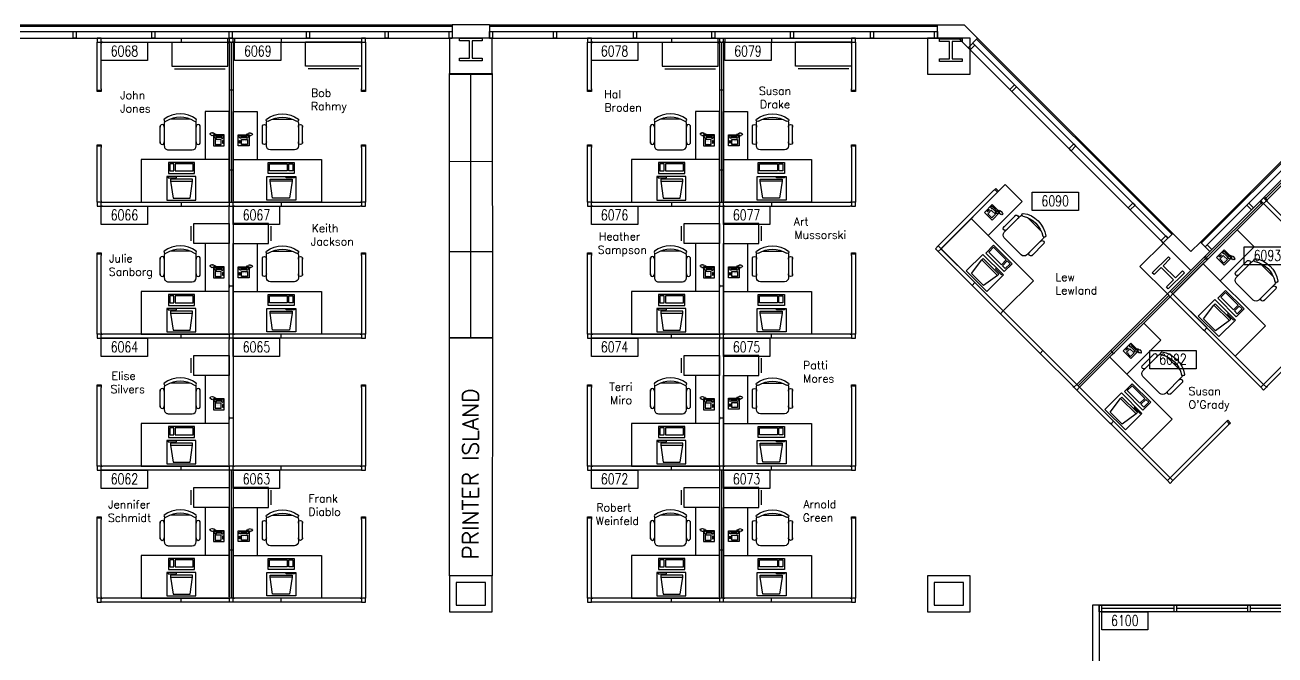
# Model space of a CAD drawing. Extents: x 843 to 3431, y 843 to 3384.
# Drawn here: x 1970 to 2907, y 2911 to 3384 of the extents above; entities that cross this region are included whole.
import ezdxf
from ezdxf.enums import TextEntityAlignment as Align

# ---------------------------------------------------------------- set-up
doc = ezdxf.new("R2010")
doc.units = 0
doc.layers.get('0').update_dxf_attribs({"linetype": 'CONTINUOUS'})
for name, color, linetype in [('CHAIRS', 4, 'CONTINUOUS'), ('CPU', 6, 'CONTINUOUS'), ('E-B-FURR', 6, 'CONTINUOUS'), ('E-B-GLAZ', 8, 'CONTINUOUS'), ('E-B-MULL', 8, 'CONTINUOUS'), ('E-B-SHEL', 2, 'CONTINUOUS'), ('E-C-HEAD', 5, 'CONTINUOUS'), ('E-S-COLM', 8, 'CONTINUOUS'), ('FILE_CABINETS', 1, 'CONTINUOUS'), ('FURNITURE', 3, 'CONTINUOUS'), ('PANELS_201', 6, 'CONTINUOUS'), ('PHONES', 4, 'CONTINUOUS'), ('PRINTER_ISLAND', 7, 'CONTINUOUS'), ('RMNUM', 40, 'CONTINUOUS')]:
    doc.layers.add(name, color=color, linetype=linetype)
doc.styles.add('ARCHITXT', font='simplex.shx')
doc.styles.add('ROMANS', font='romans', dxfattribs={"width": 0.75, "height": 8})

# ---------------------------------------------------------------- blocks, each defined once
blk = doc.blocks.new('RMNUM')
at = {"layer": 'RMNUM'}
blk.add_lwpolyline([(-16.33354, 6.674702), (18.388073, 6.674702), (18.388073, -6.982766), (-16.33354, -6.982766), (-16.33354, 6.674702)], dxfattribs=at)
at = {"layer": 'RMNUM', "style": 'ROMANS', "width": 0.75}
blk.add_attdef('NUMBER', text='', height=8, dxfattribs=at).set_placement((1.027267, 0.114097), align=Align.MIDDLE_CENTER)
blk = doc.blocks.new('RECTANG')
for p, q in [((1, 1), (0, 1)), ((0, 1), (0, 0)), ((1, 0), (1, 1)), ((0, 0), (1, 0))]:
    blk.add_line(p, q)
blk = doc.blocks.new('IBMAT', base_point=(61, 306))
for p, q in [((75, 307), (75, 306)), ((81, 307), (75, 307)), ((81, 306), (81, 307))]:
    blk.add_line(p, q)
at = {"xscale": 21, "yscale": 17, "zscale": 21}
blk.add_blockref('RECTANG', (61, 306), dxfattribs=at)
blk = doc.blocks.new('KEYBOARD', base_point=(60, 294))
for p, xscale, yscale, zscale in [((60, 294), 19, 8, 19), ((61, 295), 13, 5, 13), ((75, 295), 3, 5, 3)]:
    blk.add_blockref('RECTANG', p, dxfattribs=dict(xscale=xscale, yscale=yscale, zscale=zscale))
blk = doc.blocks.new('COMPUTER')
for p, q in [((-6.64, 16.23), (-8.5, 3.5)), ((6.08, 16.23), (-6.64, 16.23)), ((8, 3.5), (6.08, 16.23)), ((-8.5, 3.5), (-8.5, 2.04)), ((8, 3.5), (-8.5, 3.5)), ((-8.5, 2.04), (8, 2.04)), ((8, 2.04), (8, 3.5))]:
    blk.add_line(p, q)
at = {"xscale": 1.033846153846153, "yscale": 1.033846153846153, "zscale": 1.033846153846153}
for name, p in [('IBMAT', (-10.86, 0)), ('KEYBOARD', (-10.05, -10.5))]:
    blk.add_blockref(name, p, dxfattribs=at)
blk = doc.blocks.new('DESK2')
for p, q in [((33, 0), (-33, 0)), ((-33, 0), (-33, -68)), ((33, -32), (33, 0)), ((-33, -32), (33, -32)), ((-15, -68), (-15, -32)), ((-33, -68), (-15, -68))]:
    blk.add_line(p, q)
blk = doc.blocks.new('CHAIR7')
for p, q in [((20, 12), (3, 12)), ((5.12, 15.04), (17.88, 15.04)), ((0, 9), (0, -9)), ((23, -7.44), (23, 7.44)), ((3, -12), (20, -12)), ((5.12, -15), (17.88, -15))]:
    blk.add_line(p, q)
for centre, radius, start, end in [((3, 9), 3, 90, 180), ((5.56, 13.54), 1.56, 73.7398, 286.2602), ((17.44, 13.54), 1.56, 253.7398, 106.2602), ((20, 9), 3, 62.41556, 90), ((22.34, 11.12), 1.1, 53.30994, 212.02741), ((4.82, 0), 19.64, 327.57575, 32.42425), ((7, 0), 20, 323.1301, 36.8699), ((3, -9), 3, 180, 270), ((5.56, -13.5), 1.56, 73.7398, 286.2602), ((17.44, -13.5), 1.56, 253.7398, 106.2602), ((20, -9), 3, 270, 297.58444), ((22.34, -11.12), 1.1, 147.97259, 306.69006)]:
    blk.add_arc(centre, radius, start, end)
blk = doc.blocks.new('FNPHONE')
for p, q in [((-9.1, 0.22), (-9.7, 0.02)), ((-8.9, 0.62), (-9.5, 0.42)), ((-8.7, 1.02), (-9.3, 0.82)), ((-8.5, 1.42), (-9.1, 1.22)), ((-8.3, 1.82), (-8.9, 1.62)), ((-7.14, 0.56), (-7.5, -0.58)), ((-7.29, 6.54), (-7.29, 1.54)), ((-6.29, 6.54), (-6.29, 1.54)), ((-3.87, 4.85), (-3.87, 4.85)), ((-3.87, 3.91), (-3.87, 3.91)), ((-3.87, 2.97), (-3.87, 2.97)), ((-3.87, 2.03), (-3.87, 2.03)), ((-2.94, 4.85), (-2.94, 4.85)), ((-2.94, 3.91), (-2.94, 3.91)), ((-2.94, 2.97), (-2.94, 2.97)), ((-2.94, 2.03), (-2.94, 2.03)), ((-2, 4.85), (-2, 4.85)), ((-2, 3.91), (-2, 3.91)), ((-2, 2.97), (-2, 2.97)), ((-2, 2.03), (-2, 2.03)), ((-9.3, -0.18), (-9.9, -0.38)), ((-9.3, -0.58), (-9.9, -0.78)), ((-9.3, -0.98), (-9.9, -1.18)), ((-9.3, -1.38), (-9.9, -1.58)), ((-9.1, -1.78), (-9.7, -1.98)), ((-8.9, -2.18), (-9.5, -2.38)), ((-8.43, -2.46), (-9.03, -2.66)), ((-7.9, -1.98), (-8.5, -2.18)), ((-7.7, -1.58), (-8.3, -1.78)), ((-7.5, -1.18), (-8.1, -1.38)), ((-7.3, -0.78), (-7.9, -0.98))]:
    blk.add_line(p, q)
for centre, start, end in [((-6.79, 6.54), 298.49146, 241.50854), ((-6.79, 1.54), 118.49146, 61.50854)]:
    blk.add_arc(centre, 1.05, start, end)
for p, xscale, yscale, zscale in [((-8.21, 0), 8.20528234483245, 8.104073169521023, 8.20528234483245), ((-4.81, 1.25), 3.75, 4.375, 3.75), ((-4.03, 6.72), 2.03125, 0.46875, 2.03125)]:
    blk.add_blockref('RECTANG', p, dxfattribs=dict(xscale=xscale, yscale=yscale, zscale=zscale))
blk = doc.blocks.new('FC15X27A')
for p, q in [((7.53125, 0), (-7.53125, 0)), ((-7.53125, 0), (-7.53125, -26.5)), ((7.53125, -26.5), (7.53125, 0)), ((-7.53125, -26.5), (7.53125, -26.5)), ((-5.53125, -28.5), (5.53125, -28.5))]:
    blk.add_line(p, q)
blk = doc.blocks.new('FC42X18D')
for p, q in [((-21, 0), (-21, -18)), ((-21, 0), (21, 0)), ((21, -18), (21, 0)), ((-21, -18), (21, -18)), ((-19, -20), (19, -20))]:
    blk.add_line(p, q)
blk = doc.blocks.new('*U30')
at = {"layer": 'CPU', "style": 'ARCHITXT'}
for s, p in [('Jennifer', (2032.14, 3021.31)), ('Schmidt', (2031.98, 3011.21))]:
    blk.add_text(s, height=6, dxfattribs=at).set_placement(p)
blk = doc.blocks.new('*U31')
at = {"layer": 'CPU', "style": 'ARCHITXT'}
for s, p in [('Frank', (2182.32, 3025.75)), ('Diablo', (2182.36, 3015.75))]:
    blk.add_text(s, height=6, dxfattribs=at).set_placement(p)
blk = doc.blocks.new('*U32')
at = {"layer": 'CPU', "style": 'ARCHITXT'}
for s, p in [('Elise', (2034.7, 3117.83)), ('Silvers', (2033.94, 3107.77))]:
    blk.add_text(s, height=6, dxfattribs=at).set_placement(p)
blk = doc.blocks.new('*U33')
at = {"layer": 'CPU', "style": 'ARCHITXT'}
for s, p in [('Julie', (2032.81, 3205.9)), ('Sanborg', (2032.66, 3195.85))]:
    blk.add_text(s, height=6, dxfattribs=at).set_placement(p)
blk = doc.blocks.new('*U34')
at = {"layer": 'CPU', "style": 'ARCHITXT'}
for s, p in [('Keith', (2184.79, 3228.53)), ('Jackson', (2184.13, 3218.53))]:
    blk.add_text(s, height=6, dxfattribs=at).set_placement(p)
blk = doc.blocks.new('*U35')
at = {"layer": 'CPU', "style": 'ARCHITXT'}
for s, p in [('John', (2041.13, 3328.42)), ('Jones', (2041.13, 3318.42))]:
    blk.add_text(s, height=6, dxfattribs=at).set_placement(p)
blk = doc.blocks.new('*U36')
at = {"layer": 'CPU', "style": 'ARCHITXT'}
for s, p in [('Bob', (2184.24, 3330.04)), ('Rahmy', (2184.19, 3320.04))]:
    blk.add_text(s, height=6, dxfattribs=at).set_placement(p)
blk = doc.blocks.new('*U37')
at = {"layer": 'CPU', "style": 'ARCHITXT'}
for s, p in [('Hal', (2404.12, 3329.17)), ('Broden', (2404.18, 3319.17))]:
    blk.add_text(s, height=6, dxfattribs=at).set_placement(p)
blk = doc.blocks.new('*U38')
at = {"layer": 'CPU', "style": 'ARCHITXT'}
for s, p in [('Susan', (2520.08, 3331.52)), ('Drake', (2520.86, 3321.47))]:
    blk.add_text(s, height=6, dxfattribs=at).set_placement(p)
blk = doc.blocks.new('*U39')
at = {"layer": 'CPU', "style": 'ARCHITXT'}
for s, p in [('Heather', (2400.06, 3222.4)), ('Sampson', (2399.31, 3212.35))]:
    blk.add_text(s, height=6, dxfattribs=at).set_placement(p)
blk = doc.blocks.new('*U40')
at = {"layer": 'CPU', "style": 'ARCHITXT'}
for s, p in [('Art', (2546.26, 3233.56)), ('Mussorski', (2546.68, 3223.56))]:
    blk.add_text(s, height=6, dxfattribs=at).set_placement(p)
blk = doc.blocks.new('*U41')
at = {"layer": 'CPU', "style": 'ARCHITXT'}
for s, p in [('Terri', (2407.9, 3109.52)), ('Miro', (2408.52, 3099.52))]:
    blk.add_text(s, height=6, dxfattribs=at).set_placement(p)
blk = doc.blocks.new('*U42')
at = {"layer": 'CPU', "style": 'ARCHITXT'}
for s, p in [('Patti', (2553.2, 3125.67)), ('Mores', (2553.22, 3115.67))]:
    blk.add_text(s, height=6, dxfattribs=at).set_placement(p)
blk = doc.blocks.new('*U43')
at = {"layer": 'CPU', "style": 'ARCHITXT'}
for s, p in [('Lew', (2742.39, 3191.88)), ('Lewland', (2742.39, 3181.88))]:
    blk.add_text(s, height=6, dxfattribs=at).set_placement(p)
blk = doc.blocks.new('*U44')
at = {"layer": 'CPU', "style": 'ARCHITXT'}
for s, p in [('Susan', (2842.22, 3106.28)), ("O'Grady", (2842.19, 3096.18))]:
    blk.add_text(s, height=6, dxfattribs=at).set_placement(p)
blk = doc.blocks.new('*U69')
at = {"layer": 'CPU', "style": 'ARCHITXT'}
for s, p in [('Robert', (2398.24, 3018.98)), ('Weinfeld', (2397.75, 3008.93))]:
    blk.add_text(s, height=6, dxfattribs=at).set_placement(p)
blk = doc.blocks.new('*U70')
at = {"layer": 'CPU', "style": 'ARCHITXT'}
for s, p in [('Arnold', (2553.39, 3021.41)), ('Green', (2552.93, 3011.35))]:
    blk.add_text(s, height=6, dxfattribs=at).set_placement(p)

msp = doc.modelspace()

# ---------------------------------------------------------------- linework, layer by layer
at = {"layer": 'E-B-FURR'}
for p, q in [((1958, 3374), (2290, 3374)), ((2318, 3374), (2654, 3374)), ((2676.93, 3366.93), (2823.49, 3220.36)), ((3018.02, 3374), (2858.14, 3214)), ((2805.82, 3202.69), (2826.32, 3182.18)), ((2770.09, 2948.7), (2770.09, 2770.7)), ((2775.09, 2948.7), (2770.09, 2948.7)), ((2948.09, 2948.7), (2775.09, 2948.7)), ((2775.09, 2948.7), (2775.09, 2775.7)), ((2943.09, 2943.7), (2775.09, 2943.7))]:
    msp.add_line(p, q, dxfattribs=at)
for points in [[(2320, 3374), (2288, 3374), (2288, 3347), (2320, 3347)], [(2678.52, 3374), (2646.52, 3374), (2646.52, 3347), (2678.52, 3347)], [(2320, 2970.61), (2288, 2970.61), (2288, 2943.61), (2320, 2943.61)], [(2315, 2965.61), (2293, 2965.61), (2293, 2948.61), (2315, 2948.61)], [(2678.52, 2970.61), (2646.52, 2970.61), (2646.52, 2943.61), (2678.52, 2943.61)], [(2673.52, 2965.61), (2651.52, 2965.61), (2651.52, 2948.61), (2673.52, 2948.61)]]:
    msp.add_lwpolyline(points, close=True, dxfattribs=at)
for points in [[(2805.82, 3202.69), (2823.49, 3220.36)], [(2844, 3199.86), (2823.49, 3220.36)], [(2826.32, 3182.18), (2844, 3199.86)]]:
    msp.add_lwpolyline(points, dxfattribs=at)
at = {"layer": 'E-B-GLAZ'}
for p, q in [((1958, 3384), (2290, 3384)), ((2318, 3384), (2654, 3384)), ((1958, 3383), (2290, 3383)), ((1958, 3379), (2290, 3379)), ((2318, 3383), (2654, 3383)), ((2318, 3379), (2654, 3379)), ((2680.46, 3370.46), (2826.81, 3224.12)), ((2683.29, 3373.29), (2829.64, 3226.95)), ((2684, 3374), (2830.34, 3227.66)), ((3002.62, 3372.74), (2851.07, 3221.07)), ((3003.33, 3372.03), (2851.78, 3220.36)), ((3006.16, 3369.2), (2854.61, 3217.54)), ((2777.09, 2943.7), (2777.09, 2948.7)), ((2831.42, 2946.2), (2777.09, 2946.2)), ((2831.42, 2943.7), (2831.42, 2948.7)), ((2833.42, 2943.7), (2833.42, 2948.7)), ((2886.76, 2946.2), (2833.42, 2946.2)), ((2886.76, 2943.7), (2886.76, 2948.7)), ((2888.76, 2943.7), (2888.76, 2948.7)), ((2943.09, 2946.2), (2888.76, 2946.2))]:
    msp.add_line(p, q, dxfattribs=at)
at = {"layer": 'E-B-MULL'}
for points in [[(2008.25, 3379), (2008.25, 3374), (2006, 3374), (2006, 3379)], [(2067.25, 3379), (2067.25, 3374), (2065, 3374), (2065, 3379)], [(2125.12, 3379), (2125.12, 3374), (2122.88, 3374), (2122.88, 3379)], [(2183, 3379), (2183, 3374), (2180.75, 3374), (2180.75, 3379)], [(2242, 3379), (2242, 3374), (2239.75, 3374), (2239.75, 3379)], [(2290, 3379), (2290, 3374), (2287.75, 3374), (2287.75, 3379)], [(2320.25, 3379), (2320.25, 3374), (2318, 3374), (2318, 3379)], [(2368.25, 3379), (2368.25, 3374), (2366, 3374), (2366, 3379)], [(2428.25, 3379), (2428.25, 3374), (2426, 3374), (2426, 3379)], [(2487.12, 3379), (2487.12, 3374), (2484.88, 3374), (2484.88, 3379)], [(2546, 3379), (2546, 3374), (2543.75, 3374), (2543.75, 3379)], [(2606, 3379), (2606, 3374), (2603.75, 3374), (2603.75, 3379)], [(2654, 3379), (2654, 3374), (2651.75, 3374), (2651.75, 3379)], [(2682.06, 3368.87), (2678.52, 3365.34), (2676.93, 3366.93), (2680.46, 3370.46)], [(2713.34, 3337.58), (2709.81, 3334.05), (2708.22, 3335.64), (2711.75, 3339.17)], [(2757.72, 3293.2), (2754.19, 3289.67), (2752.6, 3291.26), (2756.13, 3294.8)], [(2800.51, 3250.42), (2796.98, 3246.88), (2798.57, 3245.29), (2802.1, 3248.83)], [(2887.49, 3250.42), (2891.02, 3246.88), (2889.43, 3245.29), (2885.9, 3248.83)], [(2826.81, 3224.12), (2823.27, 3220.58), (2821.68, 3222.17), (2825.21, 3225.71)], [(2854.61, 3217.54), (2858.14, 3214), (2859.73, 3215.59), (2856.2, 3219.13)]]:
    msp.add_lwpolyline(points, close=True, dxfattribs=at)
at = {"layer": 'E-B-SHEL'}
for p, q in [((2290, 3384), (2290, 3374)), ((2318, 3384), (2290, 3384)), ((2318, 3384), (2318, 3374)), ((2654, 3374), (2654, 3384)), ((2654, 3384), (2674, 3384)), ((2684, 3374), (2674, 3384)), ((2318, 3374), (2290, 3374)), ((2654, 3374), (2669.86, 3374)), ((2676.93, 3366.93), (2669.86, 3374)), ((2676.93, 3366.93), (2684, 3374)), ((2830.34, 3227.66), (2823.27, 3220.58)), ((2830.34, 3227.66), (2844, 3214)), ((2823.27, 3220.59), (2844, 3199.86)), ((2851.07, 3221.07), (2844, 3214)), ((2851.07, 3221.07), (2858.14, 3214)), ((2858.14, 3214), (2844, 3199.86))]:
    msp.add_line(p, q, dxfattribs=at)
at = {"layer": 'E-C-HEAD'}
for p, q in [((2775.09, 2948.7), (2948.09, 2948.7)), ((2775.09, 2943.7), (2775.09, 2948.7)), ((2777.09, 2943.7), (2775.09, 2943.7)), ((2943.09, 2943.7), (2777.09, 2943.7))]:
    msp.add_line(p, q, dxfattribs=at)
at = {"layer": 'E-S-COLM'}
for points in [[(2295.51, 3372.07), (2295.51, 3374.07), (2312.51, 3374.04), (2312.51, 3372.04), (2305.01, 3372.05), (2304.99, 3359.05), (2312.49, 3359.04), (2312.49, 3357.04), (2295.49, 3357.07), (2295.49, 3359.07), (2302.99, 3359.06), (2303.01, 3372.06)], [(2655.51, 3371.54), (2655.51, 3373.54), (2672.51, 3373.52), (2672.51, 3371.52), (2665.01, 3371.53), (2664.99, 3358.53), (2672.49, 3358.52), (2672.49, 3356.52), (2655.49, 3356.54), (2655.49, 3358.54), (2662.99, 3358.53), (2663.01, 3371.53)], [(2655.51, 3371.54), (2655.51, 3373.54), (2672.51, 3373.52), (2672.51, 3371.52), (2665.01, 3371.53), (2664.99, 3358.53), (2672.49, 3358.52), (2672.49, 3356.52), (2655.49, 3356.54), (2655.49, 3358.54), (2662.99, 3358.53), (2663.01, 3371.53)], [(2837.67, 3199.49), (2839.08, 3198.08), (2827.05, 3186.07), (2825.63, 3187.49), (2830.94, 3192.79), (2821.77, 3201.99), (2816.45, 3196.7), (2815.04, 3198.11), (2827.08, 3210.12), (2828.49, 3208.7), (2823.18, 3203.4), (2832.36, 3194.2)]]:
    msp.add_lwpolyline(points, close=True, dxfattribs=at)
at = {"layer": 'FILE_CABINETS'}
for p, q in [((2304.12, 3149.29), (2304, 3347.61)), ((2288, 3281.67), (2320.08, 3281.71)), ((2288.22, 3214.09), (2320.17, 3214.13))]:
    msp.add_line(p, q, dxfattribs=at)
msp.add_lwpolyline([(2288, 3149.29), (2288, 3347.61), (2320, 3347.61), (2320.25, 3149.29)], close=True, dxfattribs=at)
at = {"layer": 'PANELS_201', "linetype": 'CONTINUOUS'}
for p, q in [((2086, 3374), (2088, 3374)), ((2086, 3371), (2088, 3371)), ((2087, 3374), (2087, 3371)), ((2123, 3374), (2123, 3371)), ((2126, 3371), (2126, 3374)), ((2161, 3374), (2163, 3374)), ((2161, 3371), (2163, 3371)), ((2162, 3374), (2162, 3371)), ((2453.5, 3374), (2455.5, 3374)), ((2453.5, 3371), (2455.5, 3371)), ((2454.5, 3374), (2454.5, 3371)), ((2490.5, 3374), (2490.5, 3371)), ((2493.5, 3371), (2493.5, 3374)), ((2528.5, 3374), (2530.5, 3374)), ((2528.5, 3371), (2530.5, 3371)), ((2529.5, 3374), (2529.5, 3371)), ((2900.57, 3252.18), (2898.45, 3254.31)), ((2123, 3189), (2123, 3247)), ((2126, 3247), (2126, 3189)), ((2490.5, 3189), (2490.5, 3247)), ((2493.5, 3247), (2493.5, 3189)), ((2896.33, 3252.18), (2898.45, 3250.06)), ((2856.02, 3207.64), (2853.9, 3209.76)), ((2123, 3153), (2123, 3187)), ((2126, 3187), (2126, 3153)), ((2490.5, 3153), (2490.5, 3187)), ((2493.5, 3187), (2493.5, 3153)), ((2123, 3090), (2123, 3148)), ((2126, 3148), (2126, 3090)), ((2490.5, 3090), (2490.5, 3148)), ((2493.5, 3148), (2493.5, 3090)), ((2123, 3054), (2123, 3088)), ((2126, 3088), (2126, 3054)), ((2490.5, 3054), (2490.5, 3088)), ((2493.5, 3088), (2493.5, 3054))]:
    msp.add_line(p, q, dxfattribs=at)
for points in [[(2027, 3374), (2024, 3374), (2024, 3371)], [(2024, 3370), (2024, 3371), (2027, 3371), (2027, 3370)], [(2024, 3336), (2024, 3370)], [(2028, 3371), (2027, 3371), (2027, 3374), (2028, 3374)], [(2027, 3336), (2027, 3370)], [(2028, 3374), (2086, 3374)], [(2028, 3371), (2086, 3371)], [(2088, 3374), (2122, 3374)], [(2088, 3371), (2122, 3371)], [(2124, 3371), (2123, 3371), (2122, 3371), (2122, 3374), (2124, 3374)], [(2122, 3374), (2123, 3374), (2123, 3371), (2122, 3371)], [(2123, 3374), (2126, 3374)], [(2123, 3370), (2123, 3371), (2126, 3371), (2126, 3370)], [(2123, 3370), (2123, 3336)], [(2124.5, 3371), (2124.5, 3335)], [(2125, 3374), (2126, 3374), (2127, 3374), (2127, 3371), (2125, 3371)], [(2127, 3371), (2126, 3371), (2126, 3374), (2127, 3374)], [(2126, 3370), (2126, 3336)], [(2127, 3374), (2161, 3374)], [(2127, 3371), (2161, 3371)], [(2163, 3374), (2221, 3374)], [(2163, 3371), (2221, 3371)], [(2221, 3374), (2222, 3374), (2222, 3371), (2221, 3371)], [(2225, 3371), (2225, 3374), (2222, 3374)], [(2222, 3370), (2222, 3371), (2225, 3371), (2225, 3370)], [(2222, 3370), (2222, 3336)], [(2225, 3370), (2225, 3336)], [(2394.5, 3374), (2391.5, 3374), (2391.5, 3371)], [(2391.5, 3370), (2391.5, 3371), (2394.5, 3371), (2394.5, 3370)], [(2391.5, 3336), (2391.5, 3370)], [(2395.5, 3371), (2394.5, 3371), (2394.5, 3374), (2395.5, 3374)], [(2394.5, 3336), (2394.5, 3370)], [(2395.5, 3374), (2453.5, 3374)], [(2395.5, 3371), (2453.5, 3371)], [(2455.5, 3374), (2489.5, 3374)], [(2455.5, 3371), (2489.5, 3371)], [(2489.5, 3374), (2490.5, 3374), (2490.5, 3371), (2489.5, 3371)], [(2491.5, 3371), (2490.5, 3371), (2489.5, 3371), (2489.5, 3374), (2491.5, 3374)], [(2490.5, 3374), (2493.5, 3374)], [(2490.5, 3370), (2490.5, 3371), (2493.5, 3371), (2493.5, 3370)], [(2490.5, 3370), (2490.5, 3336)], [(2492, 3371), (2492, 3335)], [(2492.5, 3374), (2493.5, 3374), (2494.5, 3374), (2494.5, 3371), (2492.5, 3371)], [(2494.5, 3371), (2493.5, 3371), (2493.5, 3374), (2494.5, 3374)], [(2493.5, 3370), (2493.5, 3336)], [(2494.5, 3374), (2528.5, 3374)], [(2494.5, 3371), (2528.5, 3371)], [(2530.5, 3374), (2588.5, 3374)], [(2530.5, 3371), (2588.5, 3371)], [(2588.5, 3374), (2589.5, 3374), (2589.5, 3371), (2588.5, 3371)], [(2592.5, 3371), (2592.5, 3374), (2589.5, 3374)], [(2589.5, 3370), (2589.5, 3371), (2592.5, 3371), (2592.5, 3370)], [(2589.5, 3370), (2589.5, 3336)], [(2592.5, 3370), (2592.5, 3336)], [(2027, 3336), (2027, 3335), (2027, 3334), (2024, 3334), (2024, 3336)], [(2024, 3335), (2027, 3335)], [(2123, 3336), (2123, 3334)], [(2126, 3335), (2123, 3335)], [(2123, 3334), (2123, 3276)], [(2124.5, 3335), (2124.5, 3275)], [(2126, 3336), (2126, 3334)], [(2126, 3334), (2126, 3276)], [(2225, 3336), (2225, 3335), (2225, 3334), (2222, 3334), (2222, 3336)], [(2222, 3335), (2225, 3335)], [(2394.5, 3336), (2394.5, 3335), (2394.5, 3334), (2391.5, 3334), (2391.5, 3336)], [(2391.5, 3335), (2394.5, 3335)], [(2490.5, 3336), (2490.5, 3334)], [(2493.5, 3335), (2490.5, 3335)], [(2490.5, 3334), (2490.5, 3276)], [(2492, 3335), (2492, 3275)], [(2493.5, 3336), (2493.5, 3334)], [(2493.5, 3334), (2493.5, 3276)], [(2592.5, 3336), (2592.5, 3335), (2592.5, 3334), (2589.5, 3334), (2589.5, 3336)], [(2589.5, 3335), (2592.5, 3335)], [(2024, 3292), (2024, 3293), (2024, 3294), (2027, 3294), (2027, 3292)], [(2027, 3293), (2024, 3293)], [(2024, 3252), (2024, 3292)], [(2027, 3252), (2027, 3292)], [(2222, 3292), (2222, 3293), (2222, 3294), (2225, 3294), (2225, 3292)], [(2225, 3293), (2222, 3293)], [(2222, 3292), (2222, 3252)], [(2225, 3292), (2225, 3252)], [(2391.5, 3292), (2391.5, 3293), (2391.5, 3294), (2394.5, 3294), (2394.5, 3292)], [(2394.5, 3293), (2391.5, 3293)], [(2391.5, 3252), (2391.5, 3292)], [(2394.5, 3252), (2394.5, 3292)], [(2589.5, 3292), (2589.5, 3293), (2589.5, 3294), (2592.5, 3294), (2592.5, 3292)], [(2592.5, 3293), (2589.5, 3293)], [(2589.5, 3292), (2589.5, 3252)], [(2592.5, 3292), (2592.5, 3252)], [(2899.15, 3255.01), (2931.68, 3287.54)], [(2899.51, 3253.24), (2933.45, 3287.19)], [(2901.28, 3252.89), (2933.8, 3285.42)], [(2123, 3276), (2123, 3274)], [(2126, 3275), (2123, 3275)], [(2123, 3274), (2123, 3252)], [(2124.5, 3275), (2124.5, 3251)], [(2126, 3276), (2126, 3274)], [(2126, 3274), (2126, 3252)], [(2490.5, 3276), (2490.5, 3274)], [(2493.5, 3275), (2490.5, 3275)], [(2490.5, 3274), (2490.5, 3252)], [(2492, 3275), (2492, 3251)], [(2493.5, 3276), (2493.5, 3274)], [(2493.5, 3274), (2493.5, 3252)], [(2655.2, 3218.95), (2696.21, 3259.96)], [(2657.32, 3216.83), (2698.34, 3257.84)], [(2696.21, 3259.96), (2696.92, 3260.67), (2697.63, 3261.38), (2699.75, 3259.25), (2698.34, 3257.84)], [(2699.04, 3258.55), (2696.92, 3260.67)], [(2899.15, 3250.77), (2898.45, 3250.06), (2897.74, 3249.36), (2895.62, 3251.48), (2897.03, 3252.89)], [(2896.33, 3252.18), (2898.45, 3254.31)], [(2897.74, 3253.6), (2898.45, 3254.31), (2899.15, 3255.01), (2901.28, 3252.89), (2899.86, 3251.48)], [(2901.28, 3252.89), (2900.57, 3252.18), (2898.45, 3254.31), (2899.15, 3255.01)], [(2027, 3252), (2027, 3251), (2024, 3251), (2024, 3252)], [(2024, 3251), (2024, 3248), (2027, 3248)], [(2028, 3248), (2027, 3248), (2027, 3251), (2028, 3251)], [(2028, 3251), (2086, 3251)], [(2028, 3248), (2086, 3248)], [(2086, 3251), (2088, 3251)], [(2086, 3248), (2088, 3248)], [(2087, 3251), (2087, 3248)], [(2088, 3251), (2122, 3251)], [(2088, 3248), (2122, 3248)], [(2122, 3251), (2123, 3251), (2123, 3248), (2122, 3248)], [(2123, 3252), (2123, 3251), (2126, 3251), (2126, 3252)], [(2123, 3247), (2123, 3248), (2126, 3248), (2126, 3247)], [(2127, 3248), (2126, 3248), (2126, 3251), (2127, 3251)], [(2127, 3251), (2161, 3251)], [(2127, 3248), (2161, 3248)], [(2161, 3251), (2163, 3251)], [(2161, 3248), (2163, 3248)], [(2162, 3251), (2162, 3248)], [(2163, 3251), (2221, 3251)], [(2163, 3248), (2221, 3248)], [(2221, 3251), (2222, 3251), (2222, 3248), (2221, 3248)], [(2225, 3252), (2225, 3251), (2222, 3251), (2222, 3252)], [(2222, 3248), (2225, 3248), (2225, 3251)], [(2394.5, 3252), (2394.5, 3251), (2391.5, 3251), (2391.5, 3252)], [(2391.5, 3251), (2391.5, 3248), (2394.5, 3248)], [(2395.5, 3248), (2394.5, 3248), (2394.5, 3251), (2395.5, 3251)], [(2395.5, 3251), (2453.5, 3251)], [(2395.5, 3248), (2453.5, 3248)], [(2453.5, 3251), (2455.5, 3251)], [(2453.5, 3248), (2455.5, 3248)], [(2454.5, 3251), (2454.5, 3248)], [(2455.5, 3251), (2489.5, 3251)], [(2455.5, 3248), (2489.5, 3248)], [(2489.5, 3251), (2490.5, 3251), (2490.5, 3248), (2489.5, 3248)], [(2490.5, 3252), (2490.5, 3251), (2493.5, 3251), (2493.5, 3252)], [(2490.5, 3247), (2490.5, 3248), (2493.5, 3248), (2493.5, 3247)], [(2494.5, 3248), (2493.5, 3248), (2493.5, 3251), (2494.5, 3251)], [(2494.5, 3251), (2528.5, 3251)], [(2494.5, 3248), (2528.5, 3248)], [(2528.5, 3251), (2530.5, 3251)], [(2528.5, 3248), (2530.5, 3248)], [(2529.5, 3251), (2529.5, 3248)], [(2530.5, 3251), (2588.5, 3251)], [(2530.5, 3248), (2588.5, 3248)], [(2588.5, 3251), (2589.5, 3251), (2589.5, 3248), (2588.5, 3248)], [(2592.5, 3252), (2592.5, 3251), (2589.5, 3251), (2589.5, 3252)], [(2589.5, 3248), (2592.5, 3248), (2592.5, 3251)], [(2854.61, 3210.46), (2895.62, 3251.48)], [(2854.96, 3208.7), (2897.39, 3251.12)], [(2856.73, 3208.34), (2897.74, 3249.36)], [(2895.62, 3251.48), (2896.33, 3252.18), (2898.45, 3250.06), (2897.74, 3249.36)], [(2899.15, 3249.36), (2898.45, 3250.06), (2900.57, 3252.18), (2901.28, 3251.48)], [(2923.2, 3225.31), (2899.15, 3249.36)], [(2925.32, 3227.44), (2901.28, 3251.48)], [(2654.5, 3218.24), (2652.37, 3216.12), (2654.5, 3214)], [(2657.32, 3216.83), (2656.62, 3216.12), (2654.5, 3218.24), (2655.2, 3218.95)], [(2655.2, 3213.29), (2654.5, 3214), (2656.62, 3216.12), (2657.32, 3215.41)], [(2681.37, 3191.37), (2657.32, 3215.41)], [(2024, 3211), (2024, 3212), (2024, 3213), (2027, 3213), (2027, 3211)], [(2027, 3212), (2024, 3212)], [(2024, 3153), (2024, 3211)], [(2027, 3153), (2027, 3211)], [(2222, 3211), (2222, 3212), (2222, 3213), (2225, 3213), (2225, 3211)], [(2225, 3212), (2222, 3212)], [(2222, 3211), (2222, 3153)], [(2225, 3211), (2225, 3153)], [(2391.5, 3211), (2391.5, 3212), (2391.5, 3213), (2394.5, 3213), (2394.5, 3211)], [(2394.5, 3212), (2391.5, 3212)], [(2391.5, 3153), (2391.5, 3211)], [(2394.5, 3153), (2394.5, 3211)], [(2589.5, 3211), (2589.5, 3212), (2589.5, 3213), (2592.5, 3213), (2592.5, 3211)], [(2592.5, 3212), (2589.5, 3212)], [(2589.5, 3211), (2589.5, 3153)], [(2592.5, 3211), (2592.5, 3153)], [(2679.24, 3189.25), (2655.2, 3213.29)], [(2829.15, 3185.01), (2853.19, 3209.05)], [(2829.5, 3183.24), (2854.96, 3208.7)], [(2831.27, 3182.89), (2855.31, 3206.93)], [(2853.19, 3209.05), (2853.9, 3209.76), (2854.61, 3210.46), (2856.73, 3208.34), (2855.31, 3206.93)], [(2853.19, 3209.05), (2854.61, 3210.46)], [(2853.9, 3209.76), (2856.02, 3207.64)], [(2855.31, 3206.93), (2856.73, 3208.34)], [(2123, 3189), (2123, 3187)], [(2126, 3188), (2123, 3188)], [(2126, 3189), (2126, 3187)], [(2490.5, 3189), (2490.5, 3187)], [(2493.5, 3188), (2490.5, 3188)], [(2493.5, 3189), (2493.5, 3187)], [(2680.66, 3187.84), (2679.24, 3189.25)], [(2679.95, 3188.54), (2682.07, 3190.67)], [(2700.46, 3168.04), (2680.66, 3187.84)], [(2682.78, 3189.96), (2681.37, 3191.37)], [(2702.58, 3170.16), (2682.78, 3189.96)], [(2784.6, 3140.46), (2825.62, 3181.47)], [(2784.96, 3138.69), (2827.38, 3181.12)], [(2786.72, 3138.34), (2827.74, 3179.35)], [(2825.62, 3181.47), (2826.32, 3182.18), (2828.44, 3180.06), (2827.74, 3179.35)], [(2826.32, 3182.18), (2828.44, 3184.3)], [(2831.27, 3182.89), (2830.56, 3182.18), (2828.44, 3184.3), (2829.15, 3185.01)], [(2829.15, 3179.35), (2828.44, 3180.06), (2830.56, 3182.18), (2831.27, 3181.47)], [(2853.19, 3155.31), (2829.15, 3179.35)], [(2855.31, 3157.43), (2831.27, 3181.47)], [(2701.87, 3166.62), (2700.46, 3168.04)], [(2701.16, 3167.33), (2703.29, 3169.45)], [(2703.99, 3168.75), (2702.58, 3170.16)], [(2732.28, 3140.46), (2703.99, 3168.75)], [(2730.16, 3138.34), (2701.87, 3166.62)], [(2027, 3153), (2027, 3152), (2024, 3152), (2024, 3153)], [(2024, 3152), (2024, 3149), (2027, 3149)], [(2028, 3149), (2027, 3149), (2027, 3152), (2028, 3152)], [(2086, 3152), (2028, 3152)], [(2088, 3152), (2086, 3152)], [(2087, 3149), (2087, 3152)], [(2122, 3152), (2088, 3152)], [(2122, 3152), (2123, 3152), (2123, 3149), (2122, 3149)], [(2126, 3153), (2126, 3152), (2123, 3152), (2123, 3153)], [(2127, 3149), (2126, 3149), (2126, 3152), (2127, 3152)], [(2161, 3152), (2127, 3152)], [(2163, 3152), (2161, 3152)], [(2162, 3149), (2162, 3152)], [(2221, 3152), (2163, 3152)], [(2221, 3152), (2222, 3152), (2222, 3149), (2221, 3149)], [(2225, 3153), (2225, 3152), (2222, 3152), (2222, 3153)], [(2222, 3149), (2225, 3149), (2225, 3152)], [(2394.5, 3153), (2394.5, 3152), (2391.5, 3152), (2391.5, 3153)], [(2391.5, 3152), (2391.5, 3149), (2394.5, 3149)], [(2395.5, 3149), (2394.5, 3149), (2394.5, 3152), (2395.5, 3152)], [(2453.5, 3152), (2395.5, 3152)], [(2455.5, 3152), (2453.5, 3152)], [(2454.5, 3149), (2454.5, 3152)], [(2489.5, 3152), (2455.5, 3152)], [(2489.5, 3152), (2490.5, 3152), (2490.5, 3149), (2489.5, 3149)], [(2493.5, 3153), (2493.5, 3152), (2490.5, 3152), (2490.5, 3153)], [(2494.5, 3149), (2493.5, 3149), (2493.5, 3152), (2494.5, 3152)], [(2528.5, 3152), (2494.5, 3152)], [(2530.5, 3152), (2528.5, 3152)], [(2529.5, 3149), (2529.5, 3152)], [(2588.5, 3152), (2530.5, 3152)], [(2588.5, 3152), (2589.5, 3152), (2589.5, 3149), (2588.5, 3149)], [(2592.5, 3153), (2592.5, 3152), (2589.5, 3152), (2589.5, 3153)], [(2589.5, 3149), (2592.5, 3149), (2592.5, 3152)], [(2854.61, 3153.9), (2853.19, 3155.31)], [(2853.9, 3154.6), (2856.02, 3156.72)], [(2895.62, 3112.88), (2854.61, 3153.9)], [(2856.73, 3156.02), (2855.31, 3157.43)], [(2897.74, 3115.01), (2856.73, 3156.02)], [(2940.17, 3156.02), (2899.15, 3115.01)], [(2942.29, 3153.9), (2901.28, 3112.88)], [(2086, 3149), (2028, 3149)], [(2088, 3149), (2086, 3149)], [(2122, 3149), (2088, 3149)], [(2126, 3148), (2126, 3149), (2123, 3149), (2123, 3148)], [(2161, 3149), (2127, 3149)], [(2163, 3149), (2161, 3149)], [(2221, 3149), (2163, 3149)], [(2453.5, 3149), (2395.5, 3149)], [(2455.5, 3149), (2453.5, 3149)], [(2489.5, 3149), (2455.5, 3149)], [(2493.5, 3148), (2493.5, 3149), (2490.5, 3149), (2490.5, 3148)], [(2528.5, 3149), (2494.5, 3149)], [(2530.5, 3149), (2528.5, 3149)], [(2588.5, 3149), (2530.5, 3149)], [(2733.69, 3139.05), (2732.28, 3140.46)], [(2783.19, 3139.05), (2784.6, 3140.46)], [(2731.57, 3136.93), (2730.16, 3138.34)], [(2730.86, 3137.63), (2732.98, 3139.75)], [(2755.61, 3112.88), (2731.57, 3136.93)], [(2757.73, 3115.01), (2733.69, 3139.05)], [(2759.15, 3115.01), (2783.19, 3139.05)], [(2759.5, 3113.24), (2784.96, 3138.69)], [(2761.27, 3112.88), (2785.31, 3136.93)], [(2783.9, 3139.75), (2786.02, 3137.63)], [(2785.31, 3136.93), (2786.72, 3138.34)], [(2024, 3112), (2024, 3113), (2024, 3114), (2027, 3114), (2027, 3112)], [(2027, 3113), (2024, 3113)], [(2024, 3054), (2024, 3112)], [(2027, 3054), (2027, 3112)], [(2222, 3112), (2222, 3113), (2222, 3114), (2225, 3114), (2225, 3112)], [(2225, 3113), (2222, 3113)], [(2222, 3112), (2222, 3054)], [(2225, 3112), (2225, 3054)], [(2391.5, 3112), (2391.5, 3113), (2391.5, 3114), (2394.5, 3114), (2394.5, 3112)], [(2394.5, 3113), (2391.5, 3113)], [(2391.5, 3054), (2391.5, 3112)], [(2394.5, 3054), (2394.5, 3112)], [(2589.5, 3112), (2589.5, 3113), (2589.5, 3114), (2592.5, 3114), (2592.5, 3112)], [(2592.5, 3113), (2589.5, 3113)], [(2589.5, 3112), (2589.5, 3054)], [(2592.5, 3112), (2592.5, 3054)], [(2757.73, 3115.01), (2758.44, 3114.3), (2756.32, 3112.18), (2755.61, 3112.88)], [(2758.44, 3110.06), (2756.32, 3112.18)], [(2761.27, 3112.88), (2760.56, 3112.18), (2758.44, 3114.3), (2759.15, 3115.01)], [(2759.15, 3109.35), (2758.44, 3110.06), (2760.56, 3112.18), (2761.27, 3111.47)], [(2897.74, 3115.01), (2898.45, 3114.3), (2896.33, 3112.18), (2895.62, 3112.88)], [(2896.33, 3112.18), (2898.45, 3110.06), (2900.57, 3112.18)], [(2901.28, 3112.88), (2900.57, 3112.18), (2898.45, 3114.3), (2899.15, 3115.01)], [(2783.19, 3085.31), (2759.15, 3109.35)], [(2785.31, 3087.43), (2761.27, 3111.47)], [(2123, 3090), (2123, 3088)], [(2126, 3089), (2123, 3089)], [(2126, 3090), (2126, 3088)], [(2490.5, 3090), (2490.5, 3088)], [(2493.5, 3089), (2490.5, 3089)], [(2493.5, 3090), (2493.5, 3088)], [(2784.6, 3083.89), (2783.19, 3085.31)], [(2783.9, 3084.6), (2786.02, 3086.72)], [(2825.62, 3042.88), (2784.6, 3083.89)], [(2786.72, 3086.01), (2785.31, 3087.43)], [(2827.74, 3045), (2786.72, 3086.01)], [(2870.16, 3086.01), (2829.15, 3045)], [(2872.28, 3083.89), (2831.27, 3042.88)], [(2870.16, 3086.01), (2870.87, 3086.72), (2871.58, 3087.43), (2873.7, 3085.31), (2872.28, 3083.89)], [(2872.99, 3084.6), (2870.87, 3086.72)], [(2027, 3054), (2027, 3053), (2024, 3053), (2024, 3054)], [(2024, 3053), (2024, 3050), (2027, 3050)], [(2028, 3050), (2027, 3050), (2027, 3053), (2028, 3053)], [(2086, 3053), (2028, 3053)], [(2086, 3050), (2028, 3050)], [(2088, 3053), (2086, 3053)], [(2088, 3050), (2086, 3050)], [(2087, 3050), (2087, 3053)], [(2122, 3053), (2088, 3053)], [(2122, 3050), (2088, 3050)], [(2122, 3053), (2123, 3053), (2123, 3050), (2122, 3050)], [(2126, 3054), (2126, 3053), (2123, 3053), (2123, 3054)], [(2126, 3049), (2126, 3050), (2123, 3050), (2123, 3049)], [(2123, 3049), (2123, 2991)], [(2124.5, 3050), (2124.5, 2990)], [(2127, 3050), (2126, 3050), (2126, 3053), (2127, 3053)], [(2126, 3049), (2126, 2991)], [(2161, 3053), (2127, 3053)], [(2161, 3050), (2127, 3050)], [(2163, 3053), (2161, 3053)], [(2163, 3050), (2161, 3050)], [(2162, 3050), (2162, 3053)], [(2221, 3053), (2163, 3053)], [(2221, 3050), (2163, 3050)], [(2221, 3053), (2222, 3053), (2222, 3050), (2221, 3050)], [(2225, 3054), (2225, 3053), (2222, 3053), (2222, 3054)], [(2222, 3050), (2225, 3050), (2225, 3053)], [(2394.5, 3054), (2394.5, 3053), (2391.5, 3053), (2391.5, 3054)], [(2391.5, 3053), (2391.5, 3050), (2394.5, 3050)], [(2395.5, 3050), (2394.5, 3050), (2394.5, 3053), (2395.5, 3053)], [(2453.5, 3053), (2395.5, 3053)], [(2453.5, 3050), (2395.5, 3050)], [(2455.5, 3053), (2453.5, 3053)], [(2455.5, 3050), (2453.5, 3050)], [(2454.5, 3050), (2454.5, 3053)], [(2489.5, 3053), (2455.5, 3053)], [(2489.5, 3050), (2455.5, 3050)], [(2489.5, 3053), (2490.5, 3053), (2490.5, 3050), (2489.5, 3050)], [(2493.5, 3054), (2493.5, 3053), (2490.5, 3053), (2490.5, 3054)], [(2493.5, 3049), (2493.5, 3050), (2490.5, 3050), (2490.5, 3049)], [(2490.5, 3049), (2490.5, 2991)], [(2492, 3050), (2492, 2990)], [(2494.5, 3050), (2493.5, 3050), (2493.5, 3053), (2494.5, 3053)], [(2493.5, 3049), (2493.5, 2991)], [(2528.5, 3053), (2494.5, 3053)], [(2528.5, 3050), (2494.5, 3050)], [(2530.5, 3053), (2528.5, 3053)], [(2530.5, 3050), (2528.5, 3050)], [(2529.5, 3050), (2529.5, 3053)], [(2588.5, 3053), (2530.5, 3053)], [(2588.5, 3050), (2530.5, 3050)], [(2588.5, 3053), (2589.5, 3053), (2589.5, 3050), (2588.5, 3050)], [(2592.5, 3054), (2592.5, 3053), (2589.5, 3053), (2589.5, 3054)], [(2589.5, 3050), (2592.5, 3050), (2592.5, 3053)], [(2827.74, 3045), (2828.44, 3044.29), (2826.32, 3042.17), (2825.62, 3042.88)], [(2826.32, 3042.17), (2828.44, 3040.05), (2830.56, 3042.17)], [(2831.27, 3042.88), (2830.56, 3042.17), (2828.44, 3044.29), (2829.15, 3045)], [(2024, 3013), (2024, 3014), (2024, 3015), (2027, 3015), (2027, 3013)], [(2027, 3014), (2024, 3014)], [(2024, 2955), (2024, 3013)], [(2027, 2955), (2027, 3013)], [(2222, 3013), (2222, 3014), (2222, 3015), (2225, 3015), (2225, 3013)], [(2225, 3014), (2222, 3014)], [(2222, 3013), (2222, 2955)], [(2225, 3013), (2225, 2955)], [(2391.5, 3013), (2391.5, 3014), (2391.5, 3015), (2394.5, 3015), (2394.5, 3013)], [(2394.5, 3014), (2391.5, 3014)], [(2391.5, 2955), (2391.5, 3013)], [(2394.5, 2955), (2394.5, 3013)], [(2589.5, 3013), (2589.5, 3014), (2589.5, 3015), (2592.5, 3015), (2592.5, 3013)], [(2592.5, 3014), (2589.5, 3014)], [(2589.5, 3013), (2589.5, 2955)], [(2592.5, 3013), (2592.5, 2955)], [(2123, 2991), (2123, 2989)], [(2126, 2990), (2123, 2990)], [(2124.5, 2990), (2124.5, 2954)], [(2126, 2991), (2126, 2989)], [(2490.5, 2991), (2490.5, 2989)], [(2493.5, 2990), (2490.5, 2990)], [(2492, 2990), (2492, 2954)], [(2493.5, 2991), (2493.5, 2989)], [(2123, 2989), (2123, 2955)], [(2126, 2989), (2126, 2955)], [(2490.5, 2989), (2490.5, 2955)], [(2493.5, 2989), (2493.5, 2955)], [(2027, 2955), (2027, 2954), (2024, 2954), (2024, 2955)], [(2024, 2954), (2024, 2951), (2027, 2951)], [(2028, 2951), (2027, 2951), (2027, 2954), (2028, 2954)], [(2086, 2954), (2028, 2954)], [(2088, 2954), (2086, 2954)], [(2087, 2951), (2087, 2954)], [(2122, 2954), (2088, 2954)], [(2122, 2954), (2123, 2954), (2123, 2951), (2122, 2951)], [(2126, 2955), (2126, 2954), (2123, 2954), (2123, 2955)], [(2127, 2951), (2126, 2951), (2126, 2954), (2127, 2954)], [(2161, 2954), (2127, 2954)], [(2163, 2954), (2161, 2954)], [(2162, 2951), (2162, 2954)], [(2221, 2954), (2163, 2954)], [(2221, 2954), (2222, 2954), (2222, 2951), (2221, 2951)], [(2225, 2955), (2225, 2954), (2222, 2954), (2222, 2955)], [(2222, 2951), (2225, 2951), (2225, 2954)], [(2394.5, 2955), (2394.5, 2954), (2391.5, 2954), (2391.5, 2955)], [(2391.5, 2954), (2391.5, 2951), (2394.5, 2951)], [(2395.5, 2951), (2394.5, 2951), (2394.5, 2954), (2395.5, 2954)], [(2453.5, 2954), (2395.5, 2954)], [(2455.5, 2954), (2453.5, 2954)], [(2454.5, 2951), (2454.5, 2954)], [(2489.5, 2954), (2455.5, 2954)], [(2489.5, 2954), (2490.5, 2954), (2490.5, 2951), (2489.5, 2951)], [(2493.5, 2955), (2493.5, 2954), (2490.5, 2954), (2490.5, 2955)], [(2494.5, 2951), (2493.5, 2951), (2493.5, 2954), (2494.5, 2954)], [(2528.5, 2954), (2494.5, 2954)], [(2530.5, 2954), (2528.5, 2954)], [(2529.5, 2951), (2529.5, 2954)], [(2588.5, 2954), (2530.5, 2954)], [(2588.5, 2954), (2589.5, 2954), (2589.5, 2951), (2588.5, 2951)], [(2592.5, 2955), (2592.5, 2954), (2589.5, 2954), (2589.5, 2955)], [(2589.5, 2951), (2592.5, 2951), (2592.5, 2954)], [(2086, 2951), (2028, 2951)], [(2088, 2951), (2086, 2951)], [(2122, 2951), (2088, 2951)], [(2126, 2951), (2123, 2951)], [(2161, 2951), (2127, 2951)], [(2163, 2951), (2161, 2951)], [(2221, 2951), (2163, 2951)], [(2453.5, 2951), (2395.5, 2951)], [(2455.5, 2951), (2453.5, 2951)], [(2489.5, 2951), (2455.5, 2951)], [(2493.5, 2951), (2490.5, 2951)], [(2528.5, 2951), (2494.5, 2951)], [(2530.5, 2951), (2528.5, 2951)], [(2588.5, 2951), (2530.5, 2951)]]:
    msp.add_lwpolyline(points, dxfattribs=at)
at = {"layer": 'PRINTER_ISLAND'}
msp.add_lwpolyline([(2288, 2970.61), (2288, 3149.29), (2320.25, 3149.29), (2320, 2970.61)], close=True, dxfattribs=at)

# ---------------------------------------------------------------- block references
for p, values in [((2043.33, 3364.33), {'NUMBER': '6068'}), ((2143.33, 3364.32), {'NUMBER': '6069'}), ((2410.83, 3364.33), {'NUMBER': '6078'}), ((2510.83, 3364.32), {'NUMBER': '6079'}), ((2741.2, 3251.85), {'NUMBER': '6090'}), ((2043.33, 3241.32), {'NUMBER': '6066'}), ((2142.33, 3241.32), {'NUMBER': '6067'}), ((2410.83, 3241.32), {'NUMBER': '6076'}), ((2509.83, 3241.32), {'NUMBER': '6077'}), ((2900.28, 3210.97), {'NUMBER': '6093'}), ((2043.33, 3142.32), {'NUMBER': '6064'}), ((2142.33, 3142.32), {'NUMBER': '6065'}), ((2410.83, 3142.32), {'NUMBER': '6074'}), ((2509.83, 3142.32), {'NUMBER': '6075'}), ((2829.54, 3133.11), {'NUMBER': '6092'}), ((2043.33, 3043.32), {'NUMBER': '6062'}), ((2142.33, 3043.32), {'NUMBER': '6063'}), ((2410.83, 3043.32), {'NUMBER': '6072'}), ((2509.83, 3043.32), {'NUMBER': '6073'}), ((2793.42, 2937.03), {'NUMBER': '6100'})]:
    msp.add_blockref('RMNUM', p).add_auto_attribs(values)
at = {"layer": 'CHAIRS', "rotation": 89.99999999999999}
for p in [(2086.23, 3290.31), (2453.73, 3290.31), (2086.23, 3191.31), (2453.73, 3191.31), (2086.23, 3092.31), (2453.73, 3092.31), (2086.23, 2993.31), (2453.73, 2993.31)]:
    msp.add_blockref('CHAIR7', p, dxfattribs=at)
at = {"layer": 'CHAIRS', "xscale": -1}
for p, rotation in [((2162.77, 3290.31), 270), ((2530.27, 3290.31), 270), ((2710.41, 3217.92), 225), ((2162.77, 3191.31), 270), ((2530.27, 3191.31), 270), ((2884.36, 3183.98), 225), ((2814.36, 3113.98), 225), ((2530.27, 3092.31), 270), ((2162.77, 2993.31), 270), ((2530.27, 2993.31), 270)]:
    msp.add_blockref('CHAIR7', p, dxfattribs=dict(at, rotation=rotation))
at = {"layer": 'CPU'}
for name in ['*U38', '*U35', '*U36', '*U37', '*U34', '*U40', '*U39', '*U33', '*U43', '*U42', '*U32', '*U41', '*U44', '*U30', '*U31', '*U70', '*U69']:
    msp.add_blockref(name, (0, 0), dxfattribs=at)
at = {"layer": 'CPU', "rotation": 180}
for p in [(2086.94, 3270.23), (2454.44, 3270.23), (2086.94, 3171.23), (2454.44, 3171.23), (2086.94, 3072.23), (2454.44, 3072.23), (2086.94, 2973.23), (2454.44, 2973.23)]:
    msp.add_blockref('COMPUTER', p, dxfattribs=at)
at = {"layer": 'CPU', "xscale": -1}
for p, rotation in [((2162.06, 3270.23), 180), ((2529.56, 3270.23), 180), ((2695.71, 3204.22), 134.9999999999999), ((2162.06, 3171.23), 180), ((2529.56, 3171.23), 180), ((2869.66, 3170.28), 134.9999999999999), ((2799.65, 3100.28), 134.9999999999999), ((2529.56, 3072.23), 180), ((2162.06, 2973.23), 180), ((2529.56, 2973.23), 180)]:
    msp.add_blockref('COMPUTER', p, dxfattribs=dict(at, rotation=rotation))
at = {"layer": 'FURNITURE'}
for p in [(2101, 3371), (2468.5, 3371)]:
    msp.add_blockref('FC42X18D', p, dxfattribs=at)
at = {"layer": 'FURNITURE', "xscale": -1}
for p in [(2201, 3371), (2568.5, 3371)]:
    msp.add_blockref('FC42X18D', p, dxfattribs=at)
at = {"layer": 'FURNITURE'}
for name, p, rotation in [('DESK2', (2090, 3251), 180), ('DESK2', (2457.5, 3251), 180), ('FC15X27A', (2126, 3227.53), 90), ('FC15X27A', (2493.5, 3227.53), 90), ('DESK2', (2090, 3152), 180), ('DESK2', (2457.5, 3152), 180), ('FC15X27A', (2493.5, 3128.53), 90), ('DESK2', (2090, 3053), 180), ('DESK2', (2457.5, 3053), 180), ('FC15X27A', (2126, 3029.53), 90), ('FC15X27A', (2493.5, 3029.53), 90), ('DESK2', (2090, 2954), 180), ('DESK2', (2457.5, 2954), 180)]:
    msp.add_blockref(name, p, dxfattribs=dict(at, rotation=rotation))
at = {"layer": 'FURNITURE', "xscale": -1}
for name, p, rotation in [('DESK2', (2159, 3251), 180), ('DESK2', (2526.5, 3251), 180), ('DESK2', (2679.95, 3192.79), 134.9999999999999), ('FC15X27A', (2123, 3227.53), 270), ('FC15X27A', (2490.5, 3227.53), 270), ('DESK2', (2853.9, 3158.85), 134.9999999999999), ('DESK2', (2159, 3152), 180), ('DESK2', (2526.5, 3152), 180), ('DESK2', (2783.9, 3088.84), 134.9999999999999), ('FC15X27A', (2123, 3128.53), 270), ('FC15X27A', (2490.5, 3128.53), 270), ('DESK2', (2526.5, 3053), 180), ('FC15X27A', (2123, 3029.53), 270), ('FC15X27A', (2490.5, 3029.53), 270), ('DESK2', (2159, 2954), 180), ('DESK2', (2526.5, 2954), 180)]:
    msp.add_blockref(name, p, dxfattribs=dict(at, rotation=rotation))
at = {"layer": 'PHONES', "rotation": 270}
for p in [(2111.15, 3293.33), (2478.65, 3293.33), (2111.15, 3194.33), (2478.65, 3194.33), (2111.15, 3095.33), (2478.65, 3095.33), (2111.15, 2996.33), (2478.65, 2996.33)]:
    msp.add_blockref('FNPHONE', p, dxfattribs=at)
at = {"layer": 'PHONES', "xscale": -1}
for p, rotation in [((2137.85, 3293.33), 90), ((2505.35, 3293.33), 90), ((2694.93, 3237.67), 45), ((2868.88, 3203.73), 45), ((2137.85, 3194.33), 90), ((2505.35, 3194.33), 90), ((2798.88, 3133.73), 45), ((2505.35, 3095.81), 90), ((2137.85, 2996.33), 90), ((2505.35, 2996.33), 90)]:
    msp.add_blockref('FNPHONE', p, dxfattribs=dict(at, rotation=rotation))

# ---------------------------------------------------------------- texts
at = {"layer": 'PRINTER_ISLAND', "style": 'ARCHITXT'}
msp.add_text('PRINTER ISLAND', height=12, rotation=90, dxfattribs=at).set_placement((2309.8, 2982.77))

doc.saveas('drawing.dxf')
